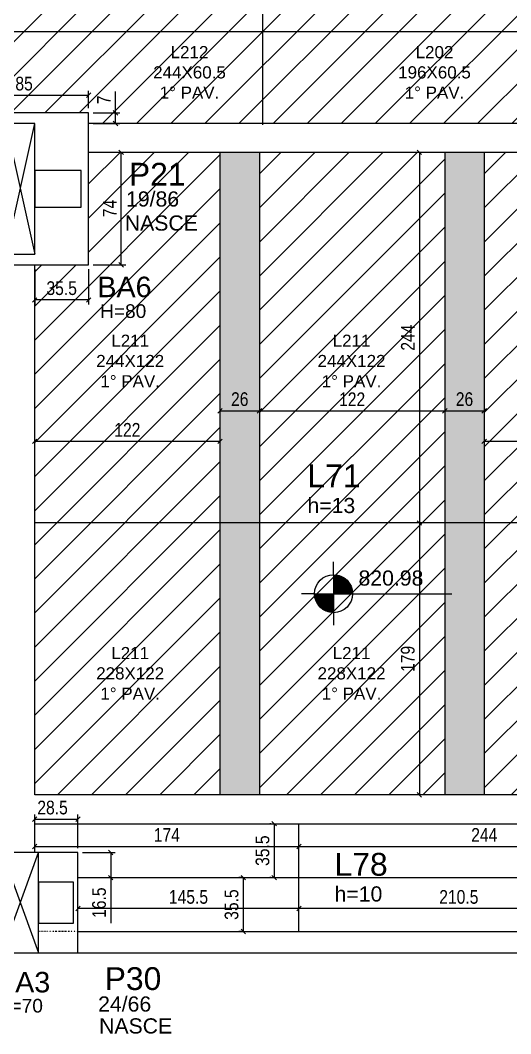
# Model space of a CAD drawing. Header units: millimetres. Extents: x 3753 to 7374, y 1906 to 3298.
# Drawn here: x 5129 to 5452, y 1927 to 2594 of the extents above; entities that cross this region are included whole.
import ezdxf

# ---------------------------------------------------------------- set-up
doc = ezdxf.new("R2010")
doc.units = ezdxf.units.MM
doc.linetypes.add('ESTILO_TQS_0004', pattern=[2, 0.5, -0.4, 0.1, -0.4, 0.1, -0.5])
for name, color, linetype in [('1', 1, 'Continuous'), ('3', 3, 'Continuous'), ('4', 4, 'Continuous'), ('7', 7, 'Continuous'), ('AUX00', 7, 'Continuous'), ('Painéis', 200, 'Continuous')]:
    doc.layers.add(name, color=color, linetype=linetype)
doc.layers.add('Hachura', color=251, linetype='Continuous', lineweight=9)
doc.layers.add('REAPROVEITAMENTO', color=251, linetype='Continuous', lineweight=9)
doc.styles.add('COTA TECNICA-50', font='techl___.ttf', dxfattribs={"height": 9})
doc.styles.get("Standard").update_dxf_attribs({"font": 'arial.ttf'})
doc.dimstyles.new('COTA PAINEL-50', dxfattribs={"dimtxt": 9, "dimasz": 3, "dimexe": 3, "dimexo": 3, "dimgap": 3, "dimtad": 1, "dimdec": 1, "dimzin": 12, "dimdsep": 46, "dimtxsty": 'COTA TECNICA-50', "dimblk1": 'OBLIQUE', "dimblk2": 'OBLIQUE', "dimsah": 1, "dimcen": 0.9, "dimclrd": 4, "dimclre": 4, "dimclrt": 240, "dimadec": 1, "dimazin": 3, "dimtfac": 1, "dimtdec": 1, "dimtmove": 0, "dimatfit": 3, "dimfxl": 1, "dimtolj": 1, "dimtzin": 12, "dimarcsym": 0})

# ---------------------------------------------------------------- blocks, each defined once
blk = doc.blocks.new('_Oblique')
at = {"color": 0, "linetype": 'ByBlock', "lineweight": -2}
blk.add_line((-0.5, -0.5), (0.5, 0.5), dxfattribs=at)
blk = doc.blocks.new('*D348')
at = {"layer": 'Defpoints', "color": 0, "transparency": 16777216}
for p in [(5260.16, 2337.03), (5138.16, 2316.92), (5260.16, 2316.92)]:
    blk.add_point(p, dxfattribs=at)
at = {"layer": 'Painéis', "color": 4, "lineweight": -2, "transparency": 16777216}
for p, q in [((5260.16, 2334.03), (5260.16, 2313.92)), ((5138.16, 2316.92), (5260.16, 2316.92))]:
    blk.add_line(p, q, dxfattribs=at)
at = {"layer": 'Painéis', "color": 4, "lineweight": -2, "transparency": 16777216, "xscale": 3, "yscale": 3, "zscale": 3, "rotation": 180}
blk.add_blockref('_Oblique', (5138.16, 2316.92), dxfattribs=at)
at = {"layer": 'Painéis', "color": 4, "lineweight": -2, "transparency": 16777216, "xscale": 3, "yscale": 3, "zscale": 3}
blk.add_blockref('_Oblique', (5260.16, 2316.92), dxfattribs=at)
at = {"layer": 'Painéis', "color": 240, "transparency": 16777216, "insert": (5199.16, 2324.47), "char_height": 9, "attachment_point": 5, "style": 'COTA TECNICA-50'}
blk.add_mtext('\\A1;122', dxfattribs=at)
blk = doc.blocks.new('*D349')
at = {"layer": 'Defpoints', "color": 0, "transparency": 16777216}
for p in [(5260.16, 2337.03), (5286.16, 2337.03), (5286.16, 2337.03)]:
    blk.add_point(p, dxfattribs=at)
at = {"layer": 'Painéis', "color": 4, "lineweight": -2, "transparency": 16777216}
blk.add_line((5260.16, 2337.03), (5286.16, 2337.03), dxfattribs=at)
at = {"layer": 'Painéis', "color": 4, "lineweight": -2, "transparency": 16777216, "xscale": 3, "yscale": 3, "zscale": 3, "rotation": 180}
blk.add_blockref('_Oblique', (5260.16, 2337.03), dxfattribs=at)
at = {"layer": 'Painéis', "color": 4, "lineweight": -2, "transparency": 16777216, "xscale": 3, "yscale": 3, "zscale": 3}
blk.add_blockref('_Oblique', (5286.16, 2337.03), dxfattribs=at)
at = {"layer": 'Painéis', "color": 240, "transparency": 16777216, "insert": (5273.16, 2344.62), "char_height": 9, "attachment_point": 5, "style": 'COTA TECNICA-50'}
blk.add_mtext('\\A1;26', dxfattribs=at)
blk = doc.blocks.new('*D350')
at = {"layer": 'Defpoints', "color": 0, "transparency": 16777216}
for p in [(5286.16, 2337.03), (5408.16, 2337.03), (5408.16, 2337.03)]:
    blk.add_point(p, dxfattribs=at)
at = {"layer": 'Painéis', "color": 4, "lineweight": -2, "transparency": 16777216}
blk.add_line((5286.16, 2337.03), (5408.16, 2337.03), dxfattribs=at)
at = {"layer": 'Painéis', "color": 4, "lineweight": -2, "transparency": 16777216, "xscale": 3, "yscale": 3, "zscale": 3, "rotation": 180}
blk.add_blockref('_Oblique', (5286.16, 2337.03), dxfattribs=at)
at = {"layer": 'Painéis', "color": 4, "lineweight": -2, "transparency": 16777216, "xscale": 3, "yscale": 3, "zscale": 3}
blk.add_blockref('_Oblique', (5408.16, 2337.03), dxfattribs=at)
at = {"layer": 'Painéis', "color": 240, "transparency": 16777216, "insert": (5347.16, 2344.58), "char_height": 9, "attachment_point": 5, "style": 'COTA TECNICA-50'}
blk.add_mtext('\\A1;122', dxfattribs=at)
blk = doc.blocks.new('*D351')
at = {"layer": 'Defpoints', "color": 0, "transparency": 16777216}
for p in [(5408.16, 2337.03), (5434.16, 2337.03), (5434.16, 2337.03)]:
    blk.add_point(p, dxfattribs=at)
at = {"layer": 'Painéis', "color": 4, "lineweight": -2, "transparency": 16777216}
blk.add_line((5408.16, 2337.03), (5434.16, 2337.03), dxfattribs=at)
at = {"layer": 'Painéis', "color": 4, "lineweight": -2, "transparency": 16777216, "xscale": 3, "yscale": 3, "zscale": 3, "rotation": 180}
blk.add_blockref('_Oblique', (5408.16, 2337.03), dxfattribs=at)
at = {"layer": 'Painéis', "color": 4, "lineweight": -2, "transparency": 16777216, "xscale": 3, "yscale": 3, "zscale": 3}
blk.add_blockref('_Oblique', (5434.16, 2337.03), dxfattribs=at)
at = {"layer": 'Painéis', "color": 240, "transparency": 16777216, "insert": (5421.16, 2344.62), "char_height": 9, "attachment_point": 5, "style": 'COTA TECNICA-50'}
blk.add_mtext('\\A1;26', dxfattribs=at)
blk = doc.blocks.new('*D352')
at = {"layer": 'Defpoints', "color": 0, "transparency": 16777216}
for p in [(5434.16, 2337.03), (5556.16, 2316.92), (5556.16, 2316.92)]:
    blk.add_point(p, dxfattribs=at)
at = {"layer": 'Painéis', "color": 4, "lineweight": -2, "transparency": 16777216}
for p, q in [((5434.16, 2334.03), (5434.16, 2313.92)), ((5434.16, 2316.92), (5556.16, 2316.92))]:
    blk.add_line(p, q, dxfattribs=at)
at = {"layer": 'Painéis', "color": 4, "lineweight": -2, "transparency": 16777216, "xscale": 3, "yscale": 3, "zscale": 3, "rotation": 180}
blk.add_blockref('_Oblique', (5434.16, 2316.92), dxfattribs=at)
at = {"layer": 'Painéis', "color": 4, "lineweight": -2, "transparency": 16777216, "xscale": 3, "yscale": 3, "zscale": 3}
blk.add_blockref('_Oblique', (5556.16, 2316.92), dxfattribs=at)
at = {"layer": 'Painéis', "color": 240, "transparency": 16777216, "insert": (5495.16, 2324.47), "char_height": 9, "attachment_point": 5, "style": 'COTA TECNICA-50'}
blk.add_mtext('\\A1;122', dxfattribs=at)
blk = doc.blocks.new('*D222')
at = {"layer": 'Defpoints', "color": 0, "transparency": 16777216}
for p in [(5391.42, 2507.17), (5391.42, 2263.17), (5391.42, 2263.17)]:
    blk.add_point(p, dxfattribs=at)
at = {"layer": 'Painéis', "color": 4, "lineweight": -2, "transparency": 16777216}
blk.add_line((5391.42, 2507.17), (5391.42, 2263.17), dxfattribs=at)
at = {"layer": 'Painéis', "color": 4, "lineweight": -2, "transparency": 16777216, "xscale": 3, "yscale": 3, "zscale": 3}
for p, rotation in [((5391.42, 2507.17), 90), ((5391.42, 2263.17), 270)]:
    blk.add_blockref('_Oblique', p, dxfattribs=dict(at, rotation=rotation))
at = {"layer": 'Painéis', "color": 240, "transparency": 16777216, "insert": (5383.85, 2385.17), "char_height": 9, "attachment_point": 5, "rotation": 90, "style": 'COTA TECNICA-50'}
blk.add_mtext('\\A1;244', dxfattribs=at)
blk = doc.blocks.new('*D223')
at = {"layer": 'Defpoints', "color": 0, "transparency": 16777216}
for p in [(5391.42, 2263.17), (5391.42, 2084.17), (5391.42, 2084.17)]:
    blk.add_point(p, dxfattribs=at)
at = {"layer": 'Painéis', "color": 4, "lineweight": -2, "transparency": 16777216}
blk.add_line((5391.42, 2263.17), (5391.42, 2084.17), dxfattribs=at)
at = {"layer": 'Painéis', "color": 4, "lineweight": -2, "transparency": 16777216, "xscale": 3, "yscale": 3, "zscale": 3}
for p, rotation in [((5391.42, 2263.17), 90), ((5391.42, 2084.17), 270)]:
    blk.add_blockref('_Oblique', p, dxfattribs=dict(at, rotation=rotation))
at = {"layer": 'Painéis', "color": 240, "transparency": 16777216, "insert": (5383.82, 2173.67), "char_height": 9, "attachment_point": 5, "rotation": 90, "style": 'COTA TECNICA-50'}
blk.add_mtext('\\A1;179', dxfattribs=at)
blk = doc.blocks.new('*D224')
at = {"layer": 'Defpoints', "color": 0, "transparency": 16777216}
for p in [(5173.66, 2507.17), (5195.15, 2507.17), (5173.66, 2433.17)]:
    blk.add_point(p, dxfattribs=at)
at = {"layer": 'Painéis', "color": 4, "lineweight": -2, "transparency": 16777216}
for p, q in [((5176.66, 2507.17), (5198.15, 2507.17)), ((5195.15, 2433.17), (5195.15, 2507.17)), ((5176.66, 2433.17), (5198.15, 2433.17))]:
    blk.add_line(p, q, dxfattribs=at)
at = {"layer": 'Painéis', "color": 4, "lineweight": -2, "transparency": 16777216, "xscale": 3, "yscale": 3, "zscale": 3}
for p, rotation in [((5195.15, 2507.17), 90), ((5195.15, 2433.17), 270)]:
    blk.add_blockref('_Oblique', p, dxfattribs=dict(at, rotation=rotation))
at = {"layer": 'Painéis', "color": 240, "transparency": 16777216, "insert": (5187.59, 2470.17), "char_height": 9, "attachment_point": 5, "rotation": 90, "style": 'COTA TECNICA-50'}
blk.add_mtext('\\A1;74', dxfattribs=at)
blk = doc.blocks.new('*D225')
at = {"layer": 'Defpoints', "color": 0, "transparency": 16777216}
for p in [(5138.16, 2433.17), (5173.66, 2433.17), (5138.16, 2409.98)]:
    blk.add_point(p, dxfattribs=at)
at = {"layer": 'Painéis', "color": 4, "lineweight": -2, "transparency": 16777216}
for p, q in [((5138.16, 2430.17), (5138.16, 2406.98)), ((5173.66, 2430.17), (5173.66, 2406.98)), ((5173.66, 2409.98), (5138.16, 2409.98))]:
    blk.add_line(p, q, dxfattribs=at)
at = {"layer": 'Painéis', "color": 4, "lineweight": -2, "transparency": 16777216, "xscale": 3, "yscale": 3, "zscale": 3, "rotation": 180}
blk.add_blockref('_Oblique', (5138.16, 2409.98), dxfattribs=at)
at = {"layer": 'Painéis', "color": 4, "lineweight": -2, "transparency": 16777216, "xscale": 3, "yscale": 3, "zscale": 3}
blk.add_blockref('_Oblique', (5173.66, 2409.98), dxfattribs=at)
at = {"layer": 'Painéis', "color": 240, "transparency": 16777216, "insert": (5155.91, 2417.68), "char_height": 9, "attachment_point": 5, "style": 'COTA TECNICA-50'}
blk.add_mtext('\\A1;35.5', dxfattribs=at)
blk = doc.blocks.new('*D232')
at = {"color": 4, "lineweight": -2, "transparency": 16777216}
for p, q in [((5088.66, 2536.17), (5088.66, 2547.73)), ((5088.66, 2544.73), (5173.66, 2544.73)), ((5173.66, 2536.17), (5173.66, 2547.73))]:
    blk.add_line(p, q, dxfattribs=at)
at = {"layer": 'Defpoints', "color": 0, "transparency": 16777216}
for p in [(5173.66, 2544.73), (5088.66, 2533.17), (5173.66, 2533.17)]:
    blk.add_point(p, dxfattribs=at)
at = {"color": 4, "lineweight": -2, "transparency": 16777216, "xscale": 3, "yscale": 3, "zscale": 3, "rotation": 180}
blk.add_blockref('_Oblique', (5088.66, 2544.73), dxfattribs=at)
at = {"color": 4, "lineweight": -2, "transparency": 16777216, "xscale": 3, "yscale": 3, "zscale": 3}
blk.add_blockref('_Oblique', (5173.66, 2544.73), dxfattribs=at)
at = {"color": 240, "transparency": 16777216, "insert": (5131.16, 2552.35), "char_height": 9, "attachment_point": 5, "style": 'COTA TECNICA-50'}
blk.add_mtext('\\A1;85', dxfattribs=at)
blk = doc.blocks.new('*D233')
at = {"color": 4, "lineweight": -2, "transparency": 16777216}
for p, q in [((5191.31, 2533.17), (5191.31, 2547.32)), ((5176.66, 2533.17), (5194.31, 2533.17)), ((5191.31, 2526.17), (5191.31, 2533.17)), ((5176.66, 2526.17), (5194.31, 2526.17))]:
    blk.add_line(p, q, dxfattribs=at)
at = {"layer": 'Defpoints', "color": 0, "transparency": 16777216}
for p in [(5173.66, 2533.17), (5191.31, 2533.17), (5173.66, 2526.17)]:
    blk.add_point(p, dxfattribs=at)
at = {"color": 4, "lineweight": -2, "transparency": 16777216, "xscale": 3, "yscale": 3, "zscale": 3}
for p, rotation in [((5191.31, 2533.17), 90), ((5191.31, 2526.17), 270)]:
    blk.add_blockref('_Oblique', p, dxfattribs=dict(at, rotation=rotation))
at = {"color": 240, "transparency": 16777216, "insert": (5183.74, 2541.74), "char_height": 9, "attachment_point": 5, "rotation": 90, "style": 'COTA TECNICA-50'}
blk.add_mtext('\\A1;7', dxfattribs=at)
blk = doc.blocks.new('*D124')
at = {"layer": 'Defpoints', "color": 0, "transparency": 16777216}
for p in [(5166.66, 2068.15), (5138.16, 2046.17), (5166.66, 2046.17)]:
    blk.add_point(p, dxfattribs=at)
at = {"layer": 'Painéis', "color": 4, "lineweight": -2, "transparency": 16777216}
for p, q in [((5138.16, 2049.17), (5138.16, 2071.15)), ((5166.66, 2049.17), (5166.66, 2071.15)), ((5138.16, 2068.15), (5166.66, 2068.15))]:
    blk.add_line(p, q, dxfattribs=at)
at = {"layer": 'Painéis', "color": 4, "lineweight": -2, "transparency": 16777216, "xscale": 3, "yscale": 3, "zscale": 3, "rotation": 180}
blk.add_blockref('_Oblique', (5138.16, 2068.15), dxfattribs=at)
at = {"layer": 'Painéis', "color": 4, "lineweight": -2, "transparency": 16777216, "xscale": 3, "yscale": 3, "zscale": 3}
blk.add_blockref('_Oblique', (5166.66, 2068.15), dxfattribs=at)
at = {"layer": 'Painéis', "color": 240, "transparency": 16777216, "insert": (5149.91, 2075.76), "char_height": 9, "attachment_point": 5, "style": 'COTA TECNICA-50'}
blk.add_mtext('\\A1;28.5', dxfattribs=at)
blk = doc.blocks.new('*D127')
at = {"layer": 'Defpoints', "color": 0, "transparency": 16777216}
for p in [(5138.16, 2050.23), (5312.16, 2050.23), (5312.16, 2050.23)]:
    blk.add_point(p, dxfattribs=at)
at = {"layer": 'Painéis', "color": 4, "lineweight": -2, "transparency": 16777216}
blk.add_line((5138.16, 2050.23), (5312.16, 2050.23), dxfattribs=at)
at = {"layer": 'Painéis', "color": 4, "lineweight": -2, "transparency": 16777216, "xscale": 3, "yscale": 3, "zscale": 3, "rotation": 180}
blk.add_blockref('_Oblique', (5138.16, 2050.23), dxfattribs=at)
at = {"layer": 'Painéis', "color": 4, "lineweight": -2, "transparency": 16777216, "xscale": 3, "yscale": 3, "zscale": 3}
blk.add_blockref('_Oblique', (5312.16, 2050.23), dxfattribs=at)
at = {"layer": 'Painéis', "color": 240, "transparency": 16777216, "insert": (5225.16, 2057.8), "char_height": 9, "attachment_point": 5, "style": 'COTA TECNICA-50'}
blk.add_mtext('\\A1;174', dxfattribs=at)
blk = doc.blocks.new('*D128')
at = {"layer": 'Defpoints', "color": 0, "transparency": 16777216}
for p in [(5312.16, 2050.23), (5556.16, 2050.23), (5556.16, 2050.23)]:
    blk.add_point(p, dxfattribs=at)
at = {"layer": 'Painéis', "color": 4, "lineweight": -2, "transparency": 16777216}
blk.add_line((5312.16, 2050.23), (5556.16, 2050.23), dxfattribs=at)
at = {"layer": 'Painéis', "color": 4, "lineweight": -2, "transparency": 16777216, "xscale": 3, "yscale": 3, "zscale": 3, "rotation": 180}
blk.add_blockref('_Oblique', (5312.16, 2050.23), dxfattribs=at)
at = {"layer": 'Painéis', "color": 4, "lineweight": -2, "transparency": 16777216, "xscale": 3, "yscale": 3, "zscale": 3}
blk.add_blockref('_Oblique', (5556.16, 2050.23), dxfattribs=at)
at = {"layer": 'Painéis', "color": 240, "transparency": 16777216, "insert": (5434.16, 2057.8), "char_height": 9, "attachment_point": 5, "style": 'COTA TECNICA-50'}
blk.add_mtext('\\A1;244', dxfattribs=at)
blk = doc.blocks.new('*D129')
at = {"layer": 'Defpoints', "color": 0, "transparency": 16777216}
for p in [(5312.16, 2009.32), (5312.16, 2009.32), (5522.66, 2009.32)]:
    blk.add_point(p, dxfattribs=at)
at = {"layer": 'Painéis', "color": 4, "lineweight": -2, "transparency": 16777216}
blk.add_line((5522.66, 2009.32), (5312.16, 2009.32), dxfattribs=at)
at = {"layer": 'Painéis', "color": 4, "lineweight": -2, "transparency": 16777216, "xscale": 3, "yscale": 3, "zscale": 3, "rotation": 180}
blk.add_blockref('_Oblique', (5312.16, 2009.32), dxfattribs=at)
at = {"layer": 'Painéis', "color": 4, "lineweight": -2, "transparency": 16777216, "xscale": 3, "yscale": 3, "zscale": 3}
blk.add_blockref('_Oblique', (5522.66, 2009.32), dxfattribs=at)
at = {"layer": 'Painéis', "color": 240, "transparency": 16777216, "insert": (5417.41, 2016.92), "char_height": 9, "attachment_point": 5, "style": 'COTA TECNICA-50'}
blk.add_mtext('\\A1;210.5', dxfattribs=at)
blk = doc.blocks.new('*D130')
at = {"layer": 'Defpoints', "color": 0, "transparency": 16777216}
for p in [(5166.66, 2009.32), (5166.66, 2009.32), (5312.16, 2009.32)]:
    blk.add_point(p, dxfattribs=at)
at = {"layer": 'Painéis', "color": 4, "lineweight": -2, "transparency": 16777216}
blk.add_line((5312.16, 2009.32), (5166.66, 2009.32), dxfattribs=at)
at = {"layer": 'Painéis', "color": 4, "lineweight": -2, "transparency": 16777216, "xscale": 3, "yscale": 3, "zscale": 3, "rotation": 180}
blk.add_blockref('_Oblique', (5166.66, 2009.32), dxfattribs=at)
at = {"layer": 'Painéis', "color": 4, "lineweight": -2, "transparency": 16777216, "xscale": 3, "yscale": 3, "zscale": 3}
blk.add_blockref('_Oblique', (5312.16, 2009.32), dxfattribs=at)
at = {"layer": 'Painéis', "color": 240, "transparency": 16777216, "insert": (5239.41, 2016.92), "char_height": 9, "attachment_point": 5, "style": 'COTA TECNICA-50'}
blk.add_mtext('\\A1;145.5', dxfattribs=at)
blk = doc.blocks.new('*D131')
at = {"layer": 'Defpoints', "color": 0, "transparency": 16777216}
for p in [(5296.63, 2065.17), (5295.87, 2029.67), (5296.63, 2029.67)]:
    blk.add_point(p, dxfattribs=at)
at = {"layer": 'Painéis', "color": 4, "lineweight": -2, "transparency": 16777216}
for p, q in [((5293.63, 2065.17), (5292.87, 2065.17)), ((5295.87, 2065.17), (5295.87, 2029.67)), ((5293.63, 2029.67), (5292.87, 2029.67))]:
    blk.add_line(p, q, dxfattribs=at)
at = {"layer": 'Painéis', "color": 4, "lineweight": -2, "transparency": 16777216, "xscale": 3, "yscale": 3, "zscale": 3}
for p, rotation in [((5295.87, 2065.17), 90), ((5295.87, 2029.67), 270)]:
    blk.add_blockref('_Oblique', p, dxfattribs=dict(at, rotation=rotation))
at = {"layer": 'Painéis', "color": 240, "transparency": 16777216, "insert": (5288.17, 2047.42), "char_height": 9, "attachment_point": 5, "rotation": 90, "style": 'COTA TECNICA-50'}
blk.add_mtext('\\A1;35.5', dxfattribs=at)
blk = doc.blocks.new('*D132')
at = {"layer": 'Defpoints', "color": 0, "transparency": 16777216}
for p in [(5277.38, 2029.67), (5275.5, 1994.17), (5277.38, 1994.17)]:
    blk.add_point(p, dxfattribs=at)
at = {"layer": 'Painéis', "color": 4, "lineweight": -2, "transparency": 16777216}
for p, q in [((5274.38, 2029.67), (5272.5, 2029.67)), ((5275.5, 2029.67), (5275.5, 1994.17)), ((5274.38, 1994.17), (5272.5, 1994.17))]:
    blk.add_line(p, q, dxfattribs=at)
at = {"layer": 'Painéis', "color": 4, "lineweight": -2, "transparency": 16777216, "xscale": 3, "yscale": 3, "zscale": 3}
for p, rotation in [((5275.5, 2029.67), 90), ((5275.5, 1994.17), 270)]:
    blk.add_blockref('_Oblique', p, dxfattribs=dict(at, rotation=rotation))
at = {"layer": 'Painéis', "color": 240, "transparency": 16777216, "insert": (5267.8, 2011.92), "char_height": 9, "attachment_point": 5, "rotation": 90, "style": 'COTA TECNICA-50'}
blk.add_mtext('\\A1;35.5', dxfattribs=at)
blk = doc.blocks.new('*D307')
at = {"layer": 'Defpoints', "color": 0, "transparency": 16777216}
for p in [(5166.66, 2046.17), (5166.66, 2029.67), (5188.18, 2029.67)]:
    blk.add_point(p, dxfattribs=at)
at = {"layer": 'Painéis', "color": 4, "lineweight": -2, "transparency": 16777216}
for p, q in [((5169.66, 2046.17), (5191.18, 2046.17)), ((5188.18, 2046.17), (5188.18, 2029.67)), ((5169.66, 2029.67), (5191.18, 2029.67)), ((5188.18, 2029.67), (5188.18, 1999.69))]:
    blk.add_line(p, q, dxfattribs=at)
at = {"layer": 'Painéis', "color": 4, "lineweight": -2, "transparency": 16777216, "xscale": 3, "yscale": 3, "zscale": 3}
for p, rotation in [((5188.18, 2046.17), 90), ((5188.18, 2029.67), 270)]:
    blk.add_blockref('_Oblique', p, dxfattribs=dict(at, rotation=rotation))
at = {"layer": 'Painéis', "color": 240, "transparency": 16777216, "insert": (5180.58, 2013.18), "char_height": 9, "attachment_point": 5, "rotation": 90, "style": 'COTA TECNICA-50'}
blk.add_mtext('\\A1;16.5', dxfattribs=at)

msp = doc.modelspace()

# ---------------------------------------------------------------- hatches: boundary and pattern name
at = {"layer": 'Hachura', "linetype": 'ByBlock'}
h = msp.add_hatch(color=256, dxfattribs=at)
h.dxf.hatch_style = 1
h.paths.add_polyline_path([(5260.16, 2084.17), (5286.16, 2084.17), (5286.16, 2507.17), (5260.16, 2507.17)])
h = msp.add_hatch(color=256, dxfattribs=at)
h.dxf.hatch_style = 1
h.paths.add_polyline_path([(5408.16, 2084.17), (5434.16, 2084.17), (5434.16, 2507.17), (5408.16, 2507.17)])
at = {"layer": 'REAPROVEITAMENTO', "linetype": 'ByBlock'}
h = msp.add_hatch(dxfattribs=at)
h.set_pattern_fill('ANSI31', color=256, scale=5, style=2)
h.set_pattern_definition([(45, (2308.955, 1066.706), (-11.22532, 11.22532), [])])
h.paths.add_polyline_path([(7175.16, 2566.67), (6449.16, 2566.67), (6449.16, 2586.67), (7170.16, 2586.67), (7170.16, 2678.17), (5168.66, 2677.67), (5168.66, 2672.17), (5088.66, 2672.17), (5088.66, 2678.17), (4294.66, 2678.17), (4294.66, 2672.67), (4214.66, 2672.67), (4214.66, 2678.17), (4036.16, 2678.17), (4036.16, 2526.17), (4214.66, 2526.17), (4214.66, 2531.67), (4294.66, 2531.67), (4294.66, 2526.17), (5083.66, 2526.17), (5083.66, 2533.17), (5173.66, 2533.17), (5173.66, 2526.17), (6449.16, 2526.17), (6449.16, 2477.17), (7175.16, 2477.17)])
h = msp.add_hatch(dxfattribs=at)
h.set_pattern_fill('ANSI31', color=256, scale=5, style=2)
h.set_pattern_definition([(45, (-1136.352, 37.859), (-11.22532, 11.22532), [])])
h.paths.add_polyline_path([(5138.16, 2084.17), (5260.16, 2084.17), (5260.16, 2507.35), (5173.66, 2507.35), (5173.66, 2433.17), (5138.16, 2433.17)])
h = msp.add_hatch(dxfattribs=at)
h.set_pattern_fill('ANSI31', color=256, scale=5, style=2)
h.set_pattern_definition([(45, (-988.344, 282.047), (-11.22532, 11.22532), [])])
h.paths.add_polyline_path([(5286.16, 2084.17), (5408.16, 2084.17), (5408.16, 2507.17), (5286.16, 2507.17)])
h = msp.add_hatch(dxfattribs=at)
h.set_pattern_fill('ANSI31', color=256, scale=5, style=2)
h.set_pattern_definition([(45, (-840.344, 282.047), (-11.22532, 11.22532), [])])
h.paths.add_polyline_path([(5553.66, 2440.17), (5553.66, 2507.17), (5434.16, 2507.17), (5434.16, 2084.17), (5556.16, 2084.17), (5556.16, 2440.17)])

# ---------------------------------------------------------------- linework, layer by layer
at = {"layer": '1', "linetype": 'Continuous'}
for p, q in [((5119.16, 2440.17), (5138.16, 2526.17)), ((5119.16, 2526.17), (5138.16, 2440.17)), ((5116.66, 1980.17), (5140.66, 2046.17)), ((5116.66, 2046.17), (5140.66, 1980.17))]:
    msp.add_line(p, q, dxfattribs=at)
at = {"layer": '3', "linetype": 'Continuous'}
for p, q in [((5334.95, 2229.09), (5334.95, 2237.67)), ((5334.95, 2229.09), (5334.95, 2204.09)), ((5334.95, 2228.48), (5338.8, 2228.48)), ((5334.95, 2227.69), (5340.7, 2227.69)), ((5334.95, 2226.9), (5342.02, 2226.9)), ((5334.95, 2226.1), (5343.06, 2226.1)), ((5334.95, 2225.31), (5343.91, 2225.31)), ((5334.95, 2224.52), (5344.62, 2224.52)), ((5334.95, 2223.72), (5345.22, 2223.72)), ((5334.95, 2222.93), (5345.72, 2222.93)), ((5334.95, 2222.14), (5346.15, 2222.14)), ((5322.45, 2216.59), (5313.74, 2216.59)), ((5322.45, 2216.59), (5347.45, 2216.59)), ((5334.95, 2215.8), (5322.45, 2215.8)), ((5334.95, 2221.35), (5346.51, 2221.35)), ((5334.95, 2220.55), (5346.81, 2220.55)), ((5334.95, 2219.76), (5347.04, 2219.76)), ((5334.95, 2218.97), (5347.22, 2218.97)), ((5334.95, 2218.17), (5347.35, 2218.17)), ((5334.95, 2217.38), (5347.45, 2217.38)), ((5347.45, 2216.59), (5412.76, 2216.59)), ((5334.95, 2215), (5322.55, 2215)), ((5334.95, 2214.21), (5322.68, 2214.21)), ((5334.95, 2213.42), (5322.86, 2213.42)), ((5334.95, 2212.62), (5323.1, 2212.62)), ((5334.95, 2211.83), (5323.39, 2211.83)), ((5334.95, 2211.04), (5323.75, 2211.04)), ((5334.95, 2210.25), (5324.18, 2210.25)), ((5334.95, 2209.45), (5324.69, 2209.45)), ((5334.95, 2208.66), (5325.29, 2208.66)), ((5334.95, 2207.87), (5326, 2207.87)), ((5334.95, 2207.07), (5326.84, 2207.07)), ((5334.95, 2206.28), (5327.88, 2206.28)), ((5334.95, 2205.49), (5329.2, 2205.49)), ((5334.95, 2204.7), (5331.1, 2204.7)), ((5334.95, 2204.09), (5334.95, 2195.87)), ((5166.66, 1994.17), (5522.66, 1994.17)), ((5140.66, 1980.17), (5553.66, 1980.17))]:
    msp.add_line(p, q, dxfattribs=at)
at = {"layer": '3', "linetype": 'ESTILO_TQS_0004'}
msp.add_line((5166.66, 1994.17), (5140.66, 1994.17), dxfattribs=at)
at = {"layer": '3', "linetype": 'Continuous'}
for points in [[(5083.66, 2433.17), (5173.66, 2433.17), (5173.66, 2533.17), (5083.66, 2533.17), (5083.66, 2433.17)], [(5553.66, 2526.17), (5173.66, 2526.17)], [(5173.66, 2507.17), (5553.66, 2507.17)], [(5138.16, 2084.17), (5138.16, 2433.17)], [(5556.16, 2084.17), (5138.16, 2084.17)], [(5138.16, 2065.17), (5556.16, 2065.17)], [(5138.16, 2046.17), (5138.16, 2065.17)], [(5090.66, 1980.17), (5166.66, 1980.17), (5166.66, 2046.17), (5090.66, 2046.17), (5090.66, 1980.17)]]:
    msp.add_lwpolyline(points, dxfattribs=at)
msp.add_circle((5334.95, 2216.59), 12.5, dxfattribs=at)
at = {"layer": '7', "linetype": 'Continuous'}
for points in [[(5119.16, 2440.17), (5138.16, 2440.17), (5138.16, 2526.17), (5119.16, 2526.17), (5119.16, 2440.17)], [(5168.66, 2495.17), (5138.16, 2495.17), (5138.16, 2471.17), (5168.66, 2471.17), (5168.66, 2495.17)], [(5116.66, 1980.17), (5140.66, 1980.17), (5140.66, 2046.17), (5116.66, 2046.17), (5116.66, 1980.17)], [(5163.66, 2026.67), (5140.66, 2026.67), (5140.66, 1999.67), (5163.66, 1999.67), (5163.66, 2026.67)]]:
    msp.add_lwpolyline(points, dxfattribs=at)
at = {"layer": 'Painéis'}
for p, q in [((5288.16, 2678.17), (5288.16, 2525.24)), ((4036.16, 2586.67), (7175.16, 2586.67)), ((5260.16, 2507.17), (5260.16, 2084.17)), ((5286.16, 2507.17), (5286.16, 2084.17)), ((5408.16, 2507.17), (5408.16, 2084.17)), ((5434.16, 2507.17), (5434.16, 2084.17)), ((5556.06, 2263.17), (5138.06, 2263.17)), ((5312.16, 1994.17), (5312.16, 2065.17)), ((5166.66, 2029.67), (5522.66, 2029.67))]:
    msp.add_line(p, q, dxfattribs=at)

# ---------------------------------------------------------------- texts
at = {"layer": '3', "linetype": 'Continuous'}
for s, height, p in [('19/86', 10, (5198.29, 2471.46)), ('NASCE', 10, (5197.46, 2455.63)), ('H=80', 9, (5181.23, 2398.11)), ('h=13', 10, (5317.74, 2269.67)), ('820.98', 10, (5351.36, 2221.91)), ('h=10', 10, (5335.59, 2013.94)), ('H=70', 9, (5113.18, 1940.85)), ('24/66', 10, (5179.92, 1941.48)), ('NASCE', 10, (5180.55, 1927.05))]:
    msp.add_text(s, height=height, dxfattribs=at).set_placement(p)
at = {"layer": '4', "linetype": 'Continuous'}
for s, height, p in [('P21', 15, (5200.2, 2485.25)), ('BA6', 13.5, (5179.44, 2411.81)), ('L71', 15, (5317.74, 2286.67)), ('L78', 15, (5335.59, 2030.94)), ('P30', 15, (5184.24, 1955.69)), ('BA3', 13.5, (5112.75, 1954.11))]:
    msp.add_text(s, height=height, dxfattribs=at).set_placement(p)
at = {"layer": 'AUX00', "char_height": 8, "attachment_point": 1}
for s, width, heights, insert in [('\\pxqc;L212^J244X60.5^J1° PAV.', 123.1041, [0], (5178.53, 2577.15)), ('\\pxqc;L202^J196X60.5^J1° PAV.', 123.1041, [0], (5339.85, 2577.15)), ('\\pxqc;L211 ^J244X122^J1° PAV.', 144.989, [50.56], (5128.53, 2387.13)), ('\\pxqc;L211 ^J244X122^J1° PAV.', 144.989, [50.56], (5274.28, 2387.13)), ('\\pxqc;L211 ^J228X122^J1° PAV.', 144.989, [50.56], (5128.53, 2181.5)), ('\\pxqc;L211 ^J228X122^J1° PAV.', 144.989, [50.56], (5274.28, 2181.5))]:
    msp.add_mtext_dynamic_manual_height_columns(s, width=width, gutter_width=12.5, heights=heights, dxfattribs=dict(at, insert=insert))

# ---------------------------------------------------------------- dimensions: what is measured, and where the dimension line sits
dim = msp.add_linear_dim(base=(5173.66, 2544.73), p1=(5088.66, 2533.17), p2=(5173.66, 2533.17), dimstyle='COTA PAINEL-50')
dim.commit()
dim.dimension.update_dxf_attribs({"geometry": '*D232', "text_midpoint": (5131.16, 2552.35)})
dim = msp.add_linear_dim(base=(5191.31, 2533.17), p1=(5173.66, 2526.17), p2=(5173.66, 2533.17), angle=90, dimstyle='COTA PAINEL-50')
dim.commit()
dim.dimension.update_dxf_attribs({"geometry": '*D233', "text_midpoint": (5183.74, 2541.74)})
at = {"layer": 'Painéis'}
for base, p1, p2, angle, picture, middle in [((5195.15, 2507.17), (5173.66, 2433.17), (5173.66, 2507.17), 90, '*D224', (5187.59, 2470.17)), ((5391.42, 2263.17), (5391.42, 2507.17), (5391.42, 2263.17), 90, '*D222', (5383.85, 2385.17)), ((5391.42, 2084.17), (5391.42, 2263.17), (5391.42, 2084.17), 90, '*D223', (5383.82, 2173.67)), ((5295.87, 2029.67), (5296.63, 2065.17), (5296.63, 2029.67), 270, '*D131', (5288.17, 2047.42)), ((5188.18, 2029.67), (5166.66, 2046.17), (5166.66, 2029.67), 90, '*D307', (5180.58, 2013.18)), ((5275.5, 1994.17), (5277.38, 2029.67), (5277.38, 1994.17), 270, '*D132', (5267.8, 2011.92))]:
    dim = msp.add_linear_dim(base=base, p1=p1, p2=p2, angle=angle, dimstyle='COTA PAINEL-50', dxfattribs=at)
    dim.commit()
    dim.dimension.update_dxf_attribs({"geometry": picture, "text_midpoint": middle})
for base, p1, p2, picture, middle in [((5138.16, 2409.98), (5173.66, 2433.17), (5138.16, 2433.17), '*D225', (5155.91, 2417.68)), ((5312.16, 2050.23), (5138.16, 2050.23), (5312.16, 2050.23), '*D127', (5225.16, 2057.8)), ((5556.16, 2050.23), (5312.16, 2050.23), (5556.16, 2050.23), '*D128', (5434.16, 2057.8)), ((5166.66, 2009.32), (5312.16, 2009.32), (5166.66, 2009.32), '*D130', (5239.41, 2016.92)), ((5312.16, 2009.32), (5522.66, 2009.32), (5312.16, 2009.32), '*D129', (5417.41, 2016.92))]:
    dim = msp.add_linear_dim(base=base, p1=p1, p2=p2, dimstyle='COTA PAINEL-50', dxfattribs=at)
    dim.commit()
    dim.dimension.update_dxf_attribs({"geometry": picture, "text_midpoint": middle})
for base, p1, p2, picture, middle in [((5286.16, 2337.03), (5260.16, 2337.03), (5286.16, 2337.03), '*D349', (5273.16, 2344.62)), ((5408.16, 2337.03), (5286.16, 2337.03), (5408.16, 2337.03), '*D350', (5347.16, 2344.58)), ((5434.16, 2337.03), (5408.16, 2337.03), (5434.16, 2337.03), '*D351', (5421.16, 2344.62)), ((5260.16, 2316.92), (5138.16, 2316.92), (5260.16, 2337.03), '*D348', (5199.16, 2324.47)), ((5556.16, 2316.92), (5434.16, 2337.03), (5556.16, 2316.92), '*D352', (5495.16, 2324.47))]:
    dim = msp.add_linear_dim(base=base, p1=p1, p2=p2, dimstyle='COTA PAINEL-50', override={"dimtmove": 1}, dxfattribs=at)
    dim.commit()
    dim.dimension.update_dxf_attribs({"geometry": picture, "text_midpoint": middle})
dim = msp.add_linear_dim(base=(5166.66, 2068.15), p1=(5138.16, 2046.17), p2=(5166.66, 2046.17), dimstyle='COTA PAINEL-50', dxfattribs=at)
dim.commit()
dim.dimension.update_dxf_attribs({"geometry": '*D124', "text_midpoint": (5149.91, 2068.15), "dimtype": 160})

doc.saveas('drawing.dxf')
